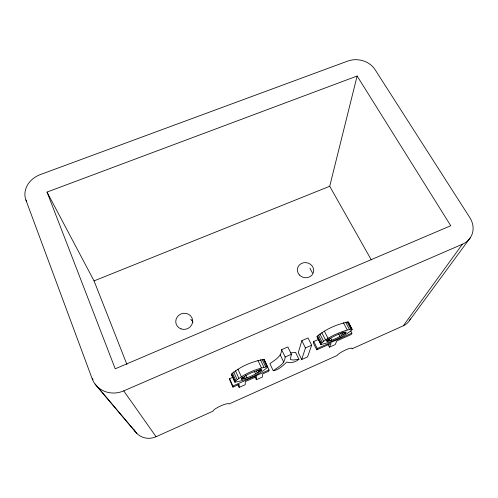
<?xml version="1.0" encoding="UTF-8"?>
<svg xmlns="http://www.w3.org/2000/svg" width="498" height="498" viewBox="0 0 498 498"><rect width="100%" height="100%" fill="white"/><g stroke="black" fill="none" stroke-linecap="round" stroke-linejoin="round"><path stroke-width="0.75" d="M234.707 381.823C243.485 374.017 255.966 368.725 267.532 366.758L267.7 367.194C258.792 374.913 246.56 380.155 234.975 382.215L231.371 374.403C239.974 366.509 252.548 361.212 264.077 359.444L269.038 369.939L268.839 371.159L262.788 373.849L262.353 377.048L256.352 379.725L256.682 376.563L245.315 381.617L245.19 384.693L239.14 387.394L239.152 384.356L232.921 387.127L229.671 379.868L229.615 378.704L233.145 377.142M348.457 322.76L348.083 321.926C337.04 324.26 325.518 329.078 317.045 336.611L320.668 344.211L321.185 344.435C332.21 341.896 343.495 337.071 352.167 329.744L348.532 322.206M298.962 359.301L293.322 360.017L290.851 359.649L290.328 359.176L291.417 354.252L287.844 346.95L281.6 349.696C281.675 356.73 274.659 360.035 269.891 363.714L273.234 370.761C278.668 369.939 282.895 365.638 286.786 362.027C290.782 363.801 295.712 361.859 298.962 359.301L295.538 352.347L290.546 352.939M281.6 349.696L285.155 357.022C284.999 363.976 277.977 367.113 273.234 370.761M371.303 259.881L329.713 186.264L357.122 76.02L47.03 192.079L115.225 368.8L450.758 225.725L357.122 76.02M301.85 340.688L298.29 352.64L301.688 359.531L307.546 356.923L311.667 345.195L308.032 337.968L301.85 340.688L305.467 347.94L301.688 359.531M318.683 339.331L313.752 341.504L313.267 342.873L316.778 349.826L331.052 343.477L329.421 347.174L328.026 344.46M316.778 349.826L317.288 348.494L351.893 333.125L350.797 331.064M261.288 370.338L261.369 369.709C254.329 371.178 246.635 374.185 241.181 378.953L241.337 379.19C248.427 377.945 255.406 374.496 261.288 370.338L260.666 369.012M351.893 333.125L351.165 334.538L336.885 340.881L335.154 344.622L329.421 347.174M320.668 344.211L320.662 343.713C329.271 336.262 340.744 331.431 351.812 328.941L352.248 329.209M134.124 429.78A18.121 17.193 -49.5 0 0 156.061 436.721L213.007 411.174A8.765 1.619 -24.8 0 1 220.788 405.889A8.765 1.619 -24.8 0 1 228.968 404.015L337.034 355.535A8.435 1.519 -26.8 0 1 345.699 349.907A8.435 1.519 -26.8 0 1 351.968 348.83L403.293 325.81L462.349 244.25A22.852 19.453 24 0 0 469.813 217.601L374.888 69.371A20.3 16.403 9.5 0 0 347.766 61.067L40.288 174.593A22.46 18.949 -19.1 0 0 25.89 199.991L92.13 378.642L93.12 379.825M409.412 320.644L470.398 237.583M345.282 333.349L346.235 332.371L345.967 331.942C339.275 333.76 332.16 336.405 326.844 340.974L326.844 341.267C333.38 340.458 339.611 336.723 345.282 333.349L344.616 332.079M232.921 387.127L232.883 386.006L269.038 369.939M305.467 347.94L311.667 345.195M285.155 357.022L291.417 354.252M92.13 378.642A25.062 23.269 -36.2 0 0 123.741 390.88L462.349 244.25M47.03 192.079L94.054 280.891L329.713 186.264M317.064 337.127L317.593 337.37M97.048 386.367L136.832 433.409M95.043 384.033L135.356 431.691M123.741 390.88L156.061 436.721M231.371 374.403L234.975 382.215M25.89 199.991L26.687 201.323M348.083 321.926L351.812 328.941M349.808 325.3L351.158 327.84M347.118 321.913L350.853 328.954M345.624 322.181L349.359 329.24M343.452 322.779L347.193 329.857M309.893 268.129L312.464 273.029M343.39 332.073L344.386 333.977M341.877 332.16L343.209 334.693M340.694 333.641L341.69 335.546M338.615 333.903L339.941 336.443M330.678 338.204L331.668 340.115M329.072 338.789L330.056 340.707M324.372 331.182L328.051 338.335M327.746 339.2L328.736 341.118M327.13 340.059L327.79 341.342M326.501 340.109L327.161 341.391M321.801 332.676L325.468 339.823M319.897 333.909L323.544 341.049M318.471 334.98L322.106 342.107M317.519 335.876L321.148 342.998M319.224 340.582L321.185 344.435M317.045 336.611L320.662 343.713M313.752 341.504L317.288 348.494M280.268 354.95L283.723 362.114M267.7 367.194L264.077 359.444M263.374 359.263L266.841 366.603M262.147 359.357L265.615 366.715M260.392 359.724L263.865 367.107M257.945 360.44L261.419 367.841M260.161 369.504L260.778 370.829M259.028 369.441L259.962 371.433M257.902 370.145L258.829 372.137M256.402 370.991L257.323 372.977M254.329 371.234L255.561 373.886M255.051 376.899L256.352 379.725M245.676 375.069L246.896 377.733M244.232 376.382L245.147 378.38M242.763 376.855L243.678 378.86M241.972 377.801L242.582 379.14M237.957 369.242L241.362 376.725M241.194 377.907L241.804 379.252M235.442 370.717L238.835 378.2M233.643 371.919L237.017 379.389M237.969 384.805L239.14 387.394M232.361 372.934L235.722 380.391M231.607 373.755L234.956 381.2M229.615 378.704L232.883 386.006M191.979 320.177L192.919 322.306M94.054 280.891L126.959 364.524M410.383 318.901A16.826 15.195 29.3 0 1 403.293 325.81M190.771 319.361A8.354 7.912 -17.3 0 1 191.755 320.351M192.166 320.905A8.354 7.912 -17.3 0 1 192.838 322.113M180.986 328.885A8.503 8.036 -16.8 0 0 192.602 320.009A8.503 8.036 -16.8 0 0 179.043 315.085A8.503 8.036 -16.8 0 0 180.986 328.885M299.391 274.983A8.217 7.551 13.1 0 0 313.279 272.854A8.217 7.551 13.1 0 0 303.892 262.689A8.217 7.551 13.1 0 0 299.391 274.983"/></g></svg>
